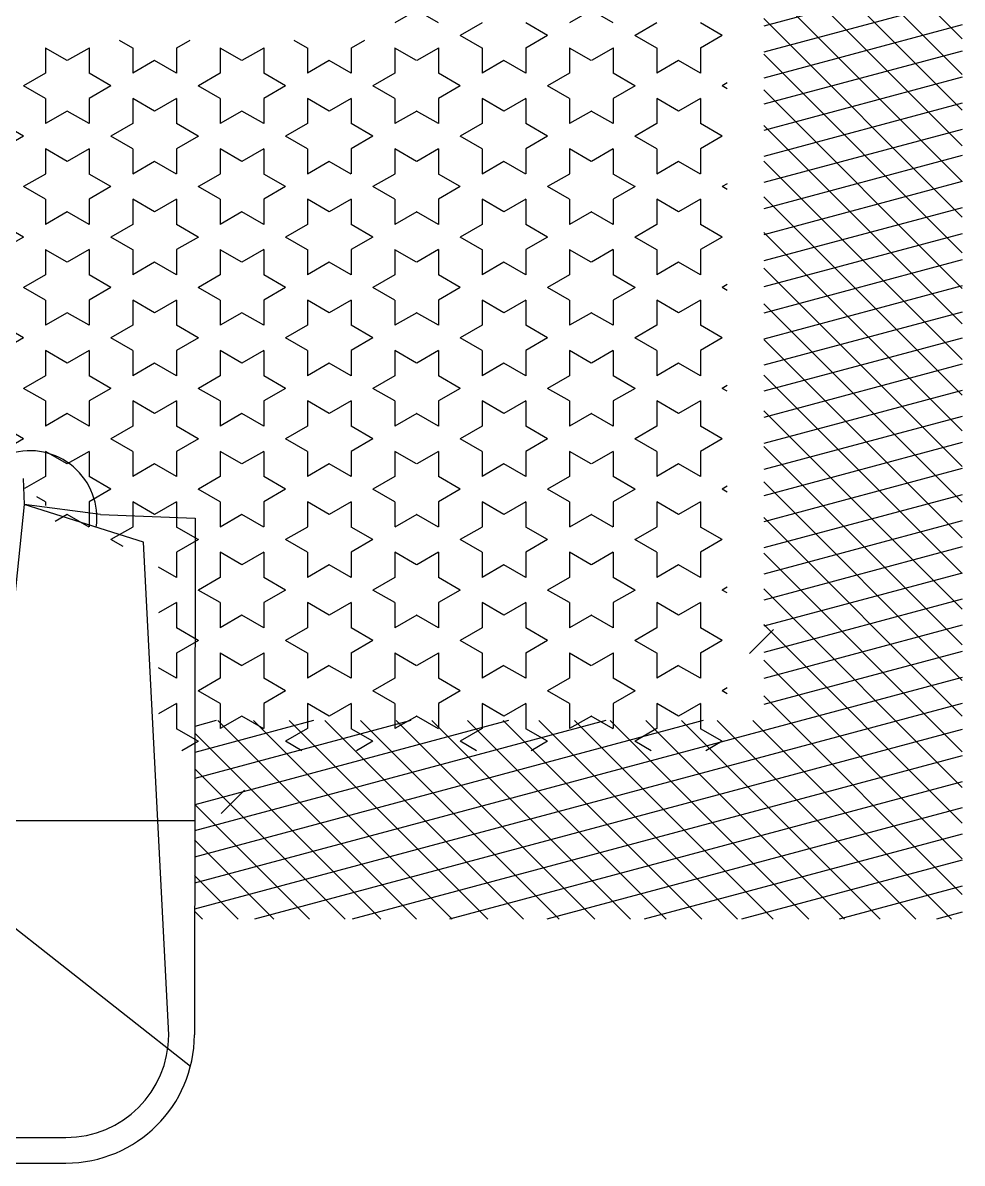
# Model space of a CAD drawing. Header units: inches. Extents: x 4.9 to 47.4, y 12.3 to 37.1.
# Drawn here: x 43.954 to 44.926, y 31.158 to 32.338 of the extents above; entities that cross this region are included whole.
import ezdxf

# ---------------------------------------------------------------- set-up
doc = ezdxf.new("R2010")
doc.units = ezdxf.units.IN
doc.header["$MEASUREMENT"] = 0
doc.layers.add('02', color=2, linetype='Continuous')

msp = doc.modelspace()

# ---------------------------------------------------------------- linework, layer by layer
at = {"layer": '02'}
for p, q in [((44.9256, 32.3217), (44.7202, 32.5271)), ((44.9256, 32.2848), (44.7202, 32.4902)), ((44.9256, 32.2479), (44.7202, 32.4533)), ((44.9256, 32.211), (44.7202, 32.4164)), ((44.9256, 32.39), (44.7202, 32.3349)), ((44.9256, 32.1741), (44.7202, 32.3795)), ((44.9256, 32.363), (44.7202, 32.3079)), ((44.3612, 32.3513), (44.3386, 32.3382)), ((44.3837, 32.3382), (44.3611, 32.3512)), ((44.5419, 32.3513), (44.5193, 32.3382)), ((44.5644, 32.3382), (44.5418, 32.3512)), ((44.4289, 32.3382), (44.4063, 32.3252)), ((44.4966, 32.3252), (44.474, 32.3382)), ((44.6097, 32.3382), (44.5871, 32.3252)), ((44.6773, 32.3252), (44.6547, 32.3382)), ((44.9256, 32.1372), (44.7202, 32.3426)), ((44.9256, 32.336), (44.7202, 32.2809)), ((44.4288, 32.3121), (44.4063, 32.3252)), ((44.4967, 32.3252), (44.4741, 32.3121)), ((44.6096, 32.3121), (44.587, 32.3252)), ((44.6774, 32.3252), (44.6548, 32.3121)), ((43.9996, 32.2991), (43.977, 32.3121)), ((43.9771, 32.3122), (43.9771, 32.2861)), ((44.0223, 32.3121), (43.9997, 32.2991)), ((44.0222, 32.3122), (44.0222, 32.2861)), ((44.0674, 32.3121), (44.0537, 32.3201)), ((44.0674, 32.3122), (44.0674, 32.2861)), ((44.1126, 32.3122), (44.1126, 32.2861)), ((44.1264, 32.3201), (44.1127, 32.3121)), ((44.1578, 32.3122), (44.1578, 32.2861)), ((44.1804, 32.2991), (44.1578, 32.3121)), ((44.203, 32.3121), (44.1804, 32.2991)), ((44.203, 32.3122), (44.203, 32.2861)), ((44.2481, 32.3121), (44.2344, 32.3201)), ((44.2481, 32.3122), (44.2481, 32.2861)), ((44.2933, 32.3122), (44.2933, 32.2861)), ((44.3071, 32.3201), (44.2934, 32.3121)), ((44.3385, 32.3122), (44.3385, 32.2861)), ((44.3611, 32.2991), (44.3385, 32.3121)), ((44.3838, 32.3121), (44.3612, 32.2991)), ((44.3837, 32.3122), (44.3837, 32.2861)), ((44.4289, 32.3122), (44.4289, 32.2861)), ((44.474, 32.3122), (44.474, 32.2861)), ((44.5192, 32.3122), (44.5192, 32.2861)), ((44.5418, 32.2991), (44.5192, 32.3121)), ((44.5645, 32.3121), (44.5419, 32.2991)), ((44.5644, 32.3122), (44.5644, 32.2861)), ((44.6096, 32.3122), (44.6096, 32.2861)), ((44.6548, 32.3122), (44.6548, 32.2861)), ((44.9256, 32.309), (44.7202, 32.2539)), ((44.9256, 32.1003), (44.7202, 32.3057)), ((44.0901, 32.2991), (44.0675, 32.2861)), ((44.1126, 32.286), (44.09, 32.2991)), ((44.2708, 32.2991), (44.2482, 32.2861)), ((44.2933, 32.286), (44.2707, 32.2991)), ((44.4515, 32.2991), (44.4289, 32.2861)), ((44.474, 32.286), (44.4514, 32.2991)), ((44.6322, 32.2991), (44.6097, 32.2861)), ((44.6547, 32.286), (44.6322, 32.2991)), ((43.9771, 32.2861), (43.9545, 32.273)), ((44.0448, 32.273), (44.0222, 32.286)), ((44.1578, 32.2861), (44.1353, 32.273)), ((44.2255, 32.273), (44.2029, 32.286)), ((44.3386, 32.2861), (44.316, 32.273)), ((44.4063, 32.273), (44.3837, 32.286)), ((44.5193, 32.2861), (44.4967, 32.273)), ((44.587, 32.273), (44.5644, 32.286)), ((44.6826, 32.276), (44.6774, 32.273)), ((44.9256, 32.282), (44.7202, 32.2269)), ((43.977, 32.2599), (43.9545, 32.273)), ((44.0449, 32.273), (44.0223, 32.26)), ((44.1578, 32.2599), (44.1352, 32.273)), ((44.2256, 32.273), (44.203, 32.26)), ((44.3385, 32.2599), (44.3159, 32.273)), ((44.4063, 32.273), (44.3838, 32.26)), ((44.5192, 32.2599), (44.4966, 32.273)), ((44.5871, 32.273), (44.5645, 32.26)), ((44.6826, 32.27), (44.6773, 32.273)), ((44.9256, 32.0634), (44.7202, 32.2688)), ((43.9771, 32.26), (43.9771, 32.2339)), ((44.0222, 32.26), (44.0222, 32.2339)), ((44.0674, 32.26), (44.0674, 32.2339)), ((44.09, 32.2469), (44.0674, 32.2599)), ((44.1127, 32.26), (44.0901, 32.2469)), ((44.1126, 32.26), (44.1126, 32.2339)), ((44.1578, 32.26), (44.1578, 32.2339)), ((44.203, 32.26), (44.203, 32.2339)), ((44.2481, 32.26), (44.2481, 32.2339)), ((44.2707, 32.2469), (44.2481, 32.2599)), ((44.2934, 32.26), (44.2708, 32.2469)), ((44.2933, 32.26), (44.2933, 32.2339)), ((44.3385, 32.26), (44.3385, 32.2339)), ((44.3837, 32.26), (44.3837, 32.2339)), ((44.4514, 32.2469), (44.4288, 32.2599)), ((44.4289, 32.26), (44.4289, 32.2339)), ((44.4741, 32.26), (44.4515, 32.2469)), ((44.474, 32.26), (44.474, 32.2339)), ((44.5192, 32.26), (44.5192, 32.2339)), ((44.5644, 32.26), (44.5644, 32.2339)), ((44.6096, 32.26), (44.6096, 32.2339)), ((44.6322, 32.2469), (44.6096, 32.2599)), ((44.6548, 32.26), (44.6322, 32.2469)), ((44.6548, 32.26), (44.6548, 32.2339)), ((44.9256, 32.255), (44.7202, 32.1999)), ((43.9997, 32.2469), (43.9771, 32.2339)), ((44.0222, 32.2339), (43.9996, 32.2469)), ((44.1804, 32.2469), (44.1578, 32.2339)), ((44.2029, 32.2339), (44.1804, 32.2469)), ((44.3612, 32.2469), (44.3386, 32.2339)), ((44.3837, 32.2339), (44.3611, 32.2469)), ((44.5419, 32.2469), (44.5193, 32.2339)), ((44.5644, 32.2339), (44.5418, 32.2469)), ((43.9545, 32.2208), (43.9319, 32.2339)), ((44.0675, 32.2339), (44.0449, 32.2208)), ((44.1352, 32.2208), (44.1126, 32.2339)), ((44.2482, 32.2339), (44.2256, 32.2208)), ((44.3159, 32.2208), (44.2933, 32.2339)), ((44.4289, 32.2339), (44.4063, 32.2208)), ((44.4966, 32.2208), (44.474, 32.2339)), ((44.6097, 32.2339), (44.5871, 32.2208)), ((44.6773, 32.2208), (44.6547, 32.2339)), ((44.9256, 32.0266), (44.7202, 32.232)), ((43.9545, 32.2208), (43.9319, 32.2078)), ((44.0674, 32.2078), (44.0448, 32.2208)), ((44.1353, 32.2208), (44.1127, 32.2078)), ((44.2481, 32.2078), (44.2255, 32.2208)), ((44.316, 32.2208), (44.2934, 32.2078)), ((44.4288, 32.2078), (44.4063, 32.2208)), ((44.4967, 32.2208), (44.4741, 32.2078)), ((44.6096, 32.2078), (44.587, 32.2208)), ((44.6774, 32.2208), (44.6548, 32.2078)), ((44.9256, 32.2279), (44.7202, 32.1729)), ((43.9996, 32.1947), (43.977, 32.2078)), ((43.9771, 32.2079), (43.9771, 32.1818)), ((44.0223, 32.2078), (43.9997, 32.1948)), ((44.0222, 32.2079), (44.0222, 32.1818)), ((44.0674, 32.2079), (44.0674, 32.1818)), ((44.1126, 32.2079), (44.1126, 32.1818)), ((44.1578, 32.2079), (44.1578, 32.1818)), ((44.1804, 32.1947), (44.1578, 32.2078)), ((44.203, 32.2078), (44.1804, 32.1948)), ((44.203, 32.2079), (44.203, 32.1818)), ((44.2481, 32.2079), (44.2481, 32.1818)), ((44.2933, 32.2079), (44.2933, 32.1818)), ((44.3385, 32.2079), (44.3385, 32.1818)), ((44.3611, 32.1947), (44.3385, 32.2078)), ((44.3838, 32.2078), (44.3612, 32.1948)), ((44.3837, 32.2079), (44.3837, 32.1818)), ((44.4289, 32.2079), (44.4289, 32.1818)), ((44.474, 32.2079), (44.474, 32.1818)), ((44.5192, 32.2079), (44.5192, 32.1818)), ((44.5418, 32.1947), (44.5192, 32.2078)), ((44.5645, 32.2078), (44.5419, 32.1948)), ((44.5644, 32.2079), (44.5644, 32.1818)), ((44.6096, 32.2079), (44.6096, 32.1818)), ((44.6548, 32.2079), (44.6548, 32.1818)), ((44.0901, 32.1948), (44.0675, 32.1817)), ((44.1126, 32.1817), (44.09, 32.1947)), ((44.2708, 32.1948), (44.2482, 32.1817)), ((44.2933, 32.1817), (44.2707, 32.1947)), ((44.4515, 32.1948), (44.4289, 32.1817)), ((44.474, 32.1817), (44.4514, 32.1947)), ((44.6322, 32.1948), (44.6097, 32.1817)), ((44.6547, 32.1817), (44.6322, 32.1947)), ((44.9256, 32.2009), (44.7202, 32.1459)), ((44.9256, 31.9897), (44.7202, 32.1951)), ((43.9771, 32.1817), (43.9545, 32.1687)), ((44.0448, 32.1687), (44.0222, 32.1817)), ((44.1578, 32.1817), (44.1353, 32.1687)), ((44.2255, 32.1687), (44.2029, 32.1817)), ((44.3386, 32.1817), (44.316, 32.1687)), ((44.4063, 32.1687), (44.3837, 32.1817)), ((44.5193, 32.1817), (44.4967, 32.1687)), ((44.587, 32.1687), (44.5644, 32.1817)), ((44.6826, 32.1716), (44.6774, 32.1687)), ((44.9256, 32.1739), (44.7202, 32.1189)), ((43.977, 32.1556), (43.9545, 32.1687)), ((44.0449, 32.1687), (44.0223, 32.1556)), ((44.1578, 32.1556), (44.1352, 32.1687)), ((44.2256, 32.1687), (44.203, 32.1556)), ((44.3385, 32.1556), (44.3159, 32.1687)), ((44.4063, 32.1687), (44.3838, 32.1556)), ((44.5192, 32.1556), (44.4966, 32.1687)), ((44.5871, 32.1687), (44.5645, 32.1556)), ((44.6826, 32.1656), (44.6773, 32.1687)), ((44.9256, 31.9528), (44.7202, 32.1582)), ((43.9771, 32.1557), (43.9771, 32.1296)), ((44.0222, 32.1557), (44.0222, 32.1296)), ((44.0674, 32.1557), (44.0674, 32.1296)), ((44.09, 32.1426), (44.0674, 32.1556)), ((44.1127, 32.1556), (44.0901, 32.1426)), ((44.1126, 32.1557), (44.1126, 32.1296)), ((44.1578, 32.1557), (44.1578, 32.1296)), ((44.203, 32.1557), (44.203, 32.1296)), ((44.2481, 32.1557), (44.2481, 32.1296)), ((44.2707, 32.1426), (44.2481, 32.1556)), ((44.2934, 32.1556), (44.2708, 32.1426)), ((44.2933, 32.1557), (44.2933, 32.1296)), ((44.3385, 32.1557), (44.3385, 32.1296)), ((44.3837, 32.1557), (44.3837, 32.1296)), ((44.4514, 32.1426), (44.4288, 32.1556)), ((44.4289, 32.1557), (44.4289, 32.1296)), ((44.4741, 32.1556), (44.4515, 32.1426)), ((44.474, 32.1557), (44.474, 32.1296)), ((44.5192, 32.1557), (44.5192, 32.1296)), ((44.5644, 32.1557), (44.5644, 32.1296)), ((44.6096, 32.1557), (44.6096, 32.1296)), ((44.6322, 32.1426), (44.6096, 32.1556)), ((44.6548, 32.1556), (44.6322, 32.1426)), ((44.6548, 32.1557), (44.6548, 32.1296)), ((44.9256, 32.1469), (44.7202, 32.0919)), ((43.9997, 32.1426), (43.9771, 32.1295)), ((44.0222, 32.1295), (43.9996, 32.1426)), ((44.1804, 32.1426), (44.1578, 32.1295)), ((44.2029, 32.1295), (44.1804, 32.1426)), ((44.3612, 32.1426), (44.3386, 32.1295)), ((44.3837, 32.1295), (44.3611, 32.1426)), ((44.5419, 32.1426), (44.5193, 32.1295)), ((44.5644, 32.1295), (44.5418, 32.1426)), ((43.9545, 32.1165), (43.9319, 32.1295)), ((44.0675, 32.1295), (44.0449, 32.1165)), ((44.1352, 32.1165), (44.1126, 32.1295)), ((44.2482, 32.1295), (44.2256, 32.1165)), ((44.3159, 32.1165), (44.2933, 32.1295)), ((44.4289, 32.1295), (44.4063, 32.1165)), ((44.4966, 32.1165), (44.474, 32.1295)), ((44.6097, 32.1295), (44.5871, 32.1165)), ((44.6773, 32.1165), (44.6547, 32.1295)), ((43.9545, 32.1165), (43.9319, 32.1035)), ((44.0674, 32.1034), (44.0448, 32.1165)), ((44.1353, 32.1165), (44.1127, 32.1035)), ((44.2481, 32.1034), (44.2255, 32.1165)), ((44.316, 32.1165), (44.2934, 32.1035)), ((44.4288, 32.1034), (44.4063, 32.1165)), ((44.4967, 32.1165), (44.4741, 32.1035)), ((44.6096, 32.1034), (44.587, 32.1165)), ((44.6774, 32.1165), (44.6548, 32.1035)), ((44.9256, 31.9159), (44.7202, 32.1213)), ((44.9256, 32.1199), (44.7202, 32.0649)), ((43.9996, 32.0904), (43.977, 32.1034)), ((43.9771, 32.1035), (43.9771, 32.0774)), ((44.0223, 32.1035), (43.9997, 32.0904)), ((44.0222, 32.1035), (44.0222, 32.0774)), ((44.0674, 32.1035), (44.0674, 32.0774)), ((44.1126, 32.1035), (44.1126, 32.0774)), ((44.1578, 32.1035), (44.1578, 32.0774)), ((44.1804, 32.0904), (44.1578, 32.1034)), ((44.203, 32.1035), (44.1804, 32.0904)), ((44.203, 32.1035), (44.203, 32.0774)), ((44.2481, 32.1035), (44.2481, 32.0774)), ((44.2933, 32.1035), (44.2933, 32.0774)), ((44.3385, 32.1035), (44.3385, 32.0774)), ((44.3611, 32.0904), (44.3385, 32.1034)), ((44.3838, 32.1035), (44.3612, 32.0904)), ((44.3837, 32.1035), (44.3837, 32.0774)), ((44.4289, 32.1035), (44.4289, 32.0774)), ((44.474, 32.1035), (44.474, 32.0774)), ((44.5192, 32.1035), (44.5192, 32.0774)), ((44.5418, 32.0904), (44.5192, 32.1034)), ((44.5645, 32.1035), (44.5419, 32.0904)), ((44.5644, 32.1035), (44.5644, 32.0774)), ((44.6096, 32.1035), (44.6096, 32.0774)), ((44.6548, 32.1035), (44.6548, 32.0774)), ((44.0901, 32.0904), (44.0675, 32.0774)), ((44.1126, 32.0774), (44.09, 32.0904)), ((44.2708, 32.0904), (44.2482, 32.0774)), ((44.2933, 32.0774), (44.2707, 32.0904)), ((44.4515, 32.0904), (44.4289, 32.0774)), ((44.474, 32.0774), (44.4514, 32.0904)), ((44.6322, 32.0904), (44.6097, 32.0774)), ((44.6547, 32.0774), (44.6322, 32.0904)), ((44.9256, 32.0929), (44.7202, 32.0379)), ((43.9771, 32.0774), (43.9545, 32.0643)), ((44.0448, 32.0643), (44.0222, 32.0774)), ((44.1578, 32.0774), (44.1353, 32.0643)), ((44.2255, 32.0643), (44.2029, 32.0774)), ((44.3386, 32.0774), (44.316, 32.0643)), ((44.4063, 32.0643), (44.3837, 32.0774)), ((44.5193, 32.0774), (44.4967, 32.0643)), ((44.587, 32.0643), (44.5644, 32.0774)), ((44.9256, 31.879), (44.7202, 32.0844)), ((43.977, 32.0513), (43.9545, 32.0643)), ((44.0449, 32.0643), (44.0223, 32.0513)), ((44.1578, 32.0513), (44.1352, 32.0643)), ((44.2256, 32.0643), (44.203, 32.0513)), ((44.3385, 32.0513), (44.3159, 32.0643)), ((44.4063, 32.0643), (44.3838, 32.0513)), ((44.5192, 32.0513), (44.4966, 32.0643)), ((44.5871, 32.0643), (44.5645, 32.0513)), ((44.6826, 32.0613), (44.6773, 32.0643)), ((44.6826, 32.0673), (44.6774, 32.0643)), ((44.9256, 32.0659), (44.7202, 32.0109)), ((43.9771, 32.0514), (43.9771, 32.0253)), ((44.0222, 32.0514), (44.0222, 32.0253)), ((44.0674, 32.0514), (44.0674, 32.0253)), ((44.09, 32.0382), (44.0674, 32.0513)), ((44.1127, 32.0513), (44.0901, 32.0383)), ((44.1126, 32.0514), (44.1126, 32.0253)), ((44.1578, 32.0514), (44.1578, 32.0253)), ((44.203, 32.0514), (44.203, 32.0253)), ((44.2481, 32.0514), (44.2481, 32.0253)), ((44.2707, 32.0382), (44.2481, 32.0513)), ((44.2934, 32.0513), (44.2708, 32.0383)), ((44.2933, 32.0514), (44.2933, 32.0253)), ((44.3385, 32.0514), (44.3385, 32.0253)), ((44.3837, 32.0514), (44.3837, 32.0253)), ((44.4514, 32.0382), (44.4288, 32.0513)), ((44.4289, 32.0514), (44.4289, 32.0253)), ((44.4741, 32.0513), (44.4515, 32.0383)), ((44.474, 32.0514), (44.474, 32.0253)), ((44.5192, 32.0514), (44.5192, 32.0253)), ((44.5644, 32.0514), (44.5644, 32.0253)), ((44.6096, 32.0514), (44.6096, 32.0253)), ((44.6322, 32.0382), (44.6096, 32.0513)), ((44.6548, 32.0513), (44.6322, 32.0383)), ((44.6548, 32.0514), (44.6548, 32.0253)), ((44.9256, 31.8421), (44.7202, 32.0475)), ((43.9997, 32.0383), (43.9771, 32.0252)), ((44.0222, 32.0252), (43.9996, 32.0382)), ((44.1804, 32.0383), (44.1578, 32.0252)), ((44.2029, 32.0252), (44.1804, 32.0382)), ((44.3612, 32.0383), (44.3386, 32.0252)), ((44.3837, 32.0252), (44.3611, 32.0382)), ((44.5419, 32.0383), (44.5193, 32.0252)), ((44.5644, 32.0252), (44.5418, 32.0382)), ((44.9256, 32.0389), (44.7202, 31.9839)), ((43.9545, 32.0121), (43.9319, 32.0252)), ((44.0675, 32.0252), (44.0449, 32.0122)), ((44.1352, 32.0121), (44.1126, 32.0252)), ((44.2482, 32.0252), (44.2256, 32.0122)), ((44.3159, 32.0121), (44.2933, 32.0252)), ((44.4289, 32.0252), (44.4063, 32.0122)), ((44.4966, 32.0121), (44.474, 32.0252)), ((44.6097, 32.0252), (44.5871, 32.0122)), ((44.6773, 32.0121), (44.6547, 32.0252)), ((43.9545, 32.0122), (43.9319, 31.9991)), ((44.0674, 31.9991), (44.0448, 32.0121)), ((44.1353, 32.0122), (44.1127, 31.9991)), ((44.2481, 31.9991), (44.2255, 32.0121)), ((44.316, 32.0122), (44.2934, 31.9991)), ((44.4288, 31.9991), (44.4063, 32.0121)), ((44.4967, 32.0122), (44.4741, 31.9991)), ((44.6096, 31.9991), (44.587, 32.0121)), ((44.6774, 32.0122), (44.6548, 31.9991)), ((44.9256, 32.0119), (44.7202, 31.9569)), ((44.9256, 31.8052), (44.7202, 32.0106)), ((43.9996, 31.9861), (43.977, 31.9991)), ((43.9771, 31.9992), (43.9771, 31.9731)), ((44.0223, 31.9991), (43.9997, 31.9861)), ((44.0222, 31.9992), (44.0222, 31.9731)), ((44.0674, 31.9992), (44.0674, 31.9731)), ((44.1126, 31.9992), (44.1126, 31.9731)), ((44.1578, 31.9992), (44.1578, 31.9731)), ((44.1804, 31.9861), (44.1578, 31.9991)), ((44.203, 31.9991), (44.1804, 31.9861)), ((44.203, 31.9992), (44.203, 31.9731)), ((44.2481, 31.9992), (44.2481, 31.9731)), ((44.2933, 31.9992), (44.2933, 31.9731)), ((44.3385, 31.9992), (44.3385, 31.9731)), ((44.3611, 31.9861), (44.3385, 31.9991)), ((44.3838, 31.9991), (44.3612, 31.9861)), ((44.3837, 31.9992), (44.3837, 31.9731)), ((44.4289, 31.9992), (44.4289, 31.9731)), ((44.474, 31.9992), (44.474, 31.9731)), ((44.5192, 31.9992), (44.5192, 31.9731)), ((44.5418, 31.9861), (44.5192, 31.9991)), ((44.5645, 31.9991), (44.5419, 31.9861)), ((44.5644, 31.9992), (44.5644, 31.9731)), ((44.6096, 31.9992), (44.6096, 31.9731)), ((44.6548, 31.9992), (44.6548, 31.9731)), ((44.0901, 31.9861), (44.0675, 31.973)), ((44.1126, 31.973), (44.09, 31.9861)), ((44.2708, 31.9861), (44.2482, 31.973)), ((44.2933, 31.973), (44.2707, 31.9861)), ((44.4515, 31.9861), (44.4289, 31.973)), ((44.474, 31.973), (44.4514, 31.9861)), ((44.6322, 31.9861), (44.6097, 31.973)), ((44.6547, 31.973), (44.6322, 31.9861)), ((44.9256, 31.9849), (44.7202, 31.9299)), ((43.9771, 31.973), (43.9545, 31.96)), ((44.0448, 31.96), (44.0222, 31.973)), ((44.1578, 31.973), (44.1353, 31.96)), ((44.2255, 31.96), (44.2029, 31.973)), ((44.3386, 31.973), (44.316, 31.96)), ((44.4063, 31.96), (44.3837, 31.973)), ((44.5193, 31.973), (44.4967, 31.96)), ((44.587, 31.96), (44.5644, 31.973)), ((44.9256, 31.7683), (44.7202, 31.9737)), ((43.977, 31.9469), (43.9545, 31.96)), ((44.0449, 31.96), (44.0223, 31.947)), ((44.1578, 31.9469), (44.1352, 31.96)), ((44.2256, 31.96), (44.203, 31.947)), ((44.3385, 31.9469), (44.3159, 31.96)), ((44.4063, 31.96), (44.3838, 31.947)), ((44.5192, 31.9469), (44.4966, 31.96)), ((44.5871, 31.96), (44.5645, 31.947)), ((44.6826, 31.957), (44.6773, 31.96)), ((44.6826, 31.963), (44.6774, 31.96)), ((44.9256, 31.9579), (44.7202, 31.9029)), ((43.9771, 31.947), (43.9771, 31.9209)), ((44.0222, 31.947), (44.0222, 31.9209)), ((44.0674, 31.947), (44.0674, 31.9209)), ((44.09, 31.9339), (44.0674, 31.9469)), ((44.1127, 31.947), (44.0901, 31.9339)), ((44.1126, 31.947), (44.1126, 31.9209)), ((44.1578, 31.947), (44.1578, 31.9209)), ((44.203, 31.947), (44.203, 31.9209)), ((44.2481, 31.947), (44.2481, 31.9209)), ((44.2707, 31.9339), (44.2481, 31.9469)), ((44.2934, 31.947), (44.2708, 31.9339)), ((44.2933, 31.947), (44.2933, 31.9209)), ((44.3385, 31.947), (44.3385, 31.9209)), ((44.3837, 31.947), (44.3837, 31.9209)), ((44.4514, 31.9339), (44.4288, 31.9469)), ((44.4289, 31.947), (44.4289, 31.9209)), ((44.4741, 31.947), (44.4515, 31.9339)), ((44.474, 31.947), (44.474, 31.9209)), ((44.5192, 31.947), (44.5192, 31.9209)), ((44.5644, 31.947), (44.5644, 31.9209)), ((44.6096, 31.947), (44.6096, 31.9209)), ((44.6322, 31.9339), (44.6096, 31.9469)), ((44.6548, 31.947), (44.6322, 31.9339)), ((44.6548, 31.947), (44.6548, 31.9209)), ((43.9997, 31.9339), (43.9771, 31.9209)), ((44.0222, 31.9208), (43.9996, 31.9339)), ((44.1804, 31.9339), (44.1578, 31.9209)), ((44.2029, 31.9208), (44.1804, 31.9339)), ((44.3612, 31.9339), (44.3386, 31.9209)), ((44.3837, 31.9208), (44.3611, 31.9339)), ((44.5419, 31.9339), (44.5193, 31.9209)), ((44.5644, 31.9208), (44.5418, 31.9339)), ((44.9256, 31.7314), (44.7202, 31.9368)), ((44.9256, 31.9309), (44.7202, 31.8759)), ((43.9545, 31.9078), (43.9319, 31.9208)), ((44.0675, 31.9209), (44.0449, 31.9078)), ((44.1352, 31.9078), (44.1126, 31.9208)), ((44.2482, 31.9209), (44.2256, 31.9078)), ((44.3159, 31.9078), (44.2933, 31.9208)), ((44.4289, 31.9209), (44.4063, 31.9078)), ((44.4966, 31.9078), (44.474, 31.9208)), ((44.6097, 31.9209), (44.5871, 31.9078)), ((44.6773, 31.9078), (44.6547, 31.9208)), ((43.9545, 31.9078), (43.9319, 31.8948)), ((44.0674, 31.8948), (44.0448, 31.9078)), ((44.1353, 31.9078), (44.1127, 31.8948)), ((44.2481, 31.8948), (44.2255, 31.9078)), ((44.316, 31.9078), (44.2934, 31.8948)), ((44.4288, 31.8948), (44.4063, 31.9078)), ((44.4967, 31.9078), (44.4741, 31.8948)), ((44.6096, 31.8948), (44.587, 31.9078)), ((44.6774, 31.9078), (44.6548, 31.8948)), ((44.9256, 31.9039), (44.7202, 31.8489)), ((44.9256, 31.6946), (44.7202, 31.8999)), ((43.9996, 31.8817), (43.977, 31.8948)), ((43.9771, 31.8948), (43.9771, 31.8688)), ((44.0223, 31.8948), (43.9997, 31.8817)), ((44.0222, 31.8948), (44.0222, 31.8688)), ((44.0674, 31.8948), (44.0674, 31.8688)), ((44.1126, 31.8948), (44.1126, 31.8688)), ((44.1578, 31.8948), (44.1578, 31.8688)), ((44.1804, 31.8817), (44.1578, 31.8948)), ((44.203, 31.8948), (44.1804, 31.8817)), ((44.203, 31.8948), (44.203, 31.8688)), ((44.2481, 31.8948), (44.2481, 31.8688)), ((44.2933, 31.8948), (44.2933, 31.8688)), ((44.3385, 31.8948), (44.3385, 31.8688)), ((44.3611, 31.8817), (44.3385, 31.8948)), ((44.3838, 31.8948), (44.3612, 31.8817)), ((44.3837, 31.8948), (44.3837, 31.8688)), ((44.4289, 31.8948), (44.4289, 31.8688)), ((44.474, 31.8948), (44.474, 31.8688)), ((44.5192, 31.8948), (44.5192, 31.8688)), ((44.5418, 31.8817), (44.5192, 31.8948)), ((44.5645, 31.8948), (44.5419, 31.8817)), ((44.5644, 31.8948), (44.5644, 31.8688)), ((44.6096, 31.8948), (44.6096, 31.8688)), ((44.6548, 31.8948), (44.6548, 31.8688)), ((44.0901, 31.8817), (44.0675, 31.8687)), ((44.1126, 31.8687), (44.09, 31.8817)), ((44.2708, 31.8817), (44.2482, 31.8687)), ((44.2933, 31.8687), (44.2707, 31.8817)), ((44.4515, 31.8817), (44.4289, 31.8687)), ((44.474, 31.8687), (44.4514, 31.8817)), ((44.6322, 31.8817), (44.6097, 31.8687)), ((44.6547, 31.8687), (44.6322, 31.8817)), ((44.9256, 31.8769), (44.7202, 31.8218)), ((43.9539, 31.8667), (43.9552, 31.8397)), ((43.9771, 31.8687), (43.9556, 31.8563)), ((44.0448, 31.8556), (44.0222, 31.8687)), ((44.1578, 31.8687), (44.1353, 31.8557)), ((44.2255, 31.8556), (44.2029, 31.8687)), ((44.3386, 31.8687), (44.316, 31.8557)), ((44.4063, 31.8556), (44.3837, 31.8687)), ((44.5193, 31.8687), (44.4967, 31.8557)), ((44.587, 31.8556), (44.5644, 31.8687)), ((44.9256, 31.6577), (44.7202, 31.8631)), ((44.0449, 31.8557), (44.0223, 31.8426)), ((44.1578, 31.8426), (44.1352, 31.8556)), ((44.2256, 31.8557), (44.203, 31.8426)), ((44.3385, 31.8426), (44.3159, 31.8556)), ((44.4063, 31.8557), (44.3838, 31.8426)), ((44.5192, 31.8426), (44.4966, 31.8556)), ((44.5871, 31.8557), (44.5645, 31.8426)), ((44.6826, 31.8526), (44.6773, 31.8556)), ((44.6826, 31.8586), (44.6774, 31.8557)), ((43.9552, 31.8397), (43.9217, 31.5159)), ((44.0339, 31.8295), (43.9552, 31.8397)), ((44.0787, 31.8009), (43.9552, 31.8397)), ((43.977, 31.8426), (43.9683, 31.8476)), ((43.9771, 31.8427), (43.9771, 31.8387)), ((44.0222, 31.8427), (44.0222, 31.8166)), ((44.0674, 31.8427), (44.0674, 31.8166)), ((44.09, 31.8295), (44.0674, 31.8426)), ((44.1127, 31.8426), (44.0901, 31.8296)), ((44.1126, 31.8427), (44.1126, 31.8166)), ((44.1578, 31.8427), (44.1578, 31.8166)), ((44.203, 31.8427), (44.203, 31.8166)), ((44.2481, 31.8427), (44.2481, 31.8166)), ((44.2707, 31.8295), (44.2481, 31.8426)), ((44.2934, 31.8426), (44.2708, 31.8296)), ((44.2933, 31.8427), (44.2933, 31.8166)), ((44.3385, 31.8427), (44.3385, 31.8166)), ((44.3837, 31.8427), (44.3837, 31.8166)), ((44.4514, 31.8295), (44.4288, 31.8426)), ((44.4289, 31.8427), (44.4289, 31.8166)), ((44.4741, 31.8426), (44.4515, 31.8296)), ((44.474, 31.8427), (44.474, 31.8166)), ((44.5192, 31.8427), (44.5192, 31.8166)), ((44.5644, 31.8427), (44.5644, 31.8166)), ((44.6096, 31.8427), (44.6096, 31.8166)), ((44.6322, 31.8295), (44.6096, 31.8426)), ((44.6548, 31.8426), (44.6322, 31.8296)), ((44.6548, 31.8427), (44.6548, 31.8166)), ((44.9256, 31.8499), (44.7202, 31.7948)), ((43.9997, 31.8296), (43.987, 31.8223)), ((44.0222, 31.8165), (43.9996, 31.8295)), ((44.0339, 31.8295), (44.1319, 31.8258)), ((44.1804, 31.8296), (44.1578, 31.8165)), ((44.2029, 31.8165), (44.1804, 31.8295)), ((44.3612, 31.8296), (44.3386, 31.8165)), ((44.3837, 31.8165), (44.3611, 31.8295)), ((44.5419, 31.8296), (44.5193, 31.8165)), ((44.5644, 31.8165), (44.5418, 31.8295)), ((44.0675, 31.8165), (44.0449, 31.8035)), ((44.1352, 31.8035), (44.1126, 31.8165)), ((44.1319, 31.8258), (44.1312, 31.2909)), ((44.2482, 31.8165), (44.2256, 31.8035)), ((44.3159, 31.8035), (44.2933, 31.8165)), ((44.4289, 31.8165), (44.4063, 31.8035)), ((44.4966, 31.8035), (44.474, 31.8165)), ((44.6097, 31.8165), (44.5871, 31.8035)), ((44.6773, 31.8035), (44.6547, 31.8165)), ((44.9256, 31.6208), (44.7202, 31.8262)), ((44.9256, 31.8229), (44.7202, 31.7678)), ((44.0575, 31.7962), (44.0448, 31.8035)), ((44.1046, 31.291), (44.0787, 31.8009)), ((44.1353, 31.8035), (44.1127, 31.7904)), ((44.2481, 31.7904), (44.2255, 31.8035)), ((44.316, 31.8035), (44.2934, 31.7904)), ((44.4288, 31.7904), (44.4063, 31.8035)), ((44.4967, 31.8035), (44.4741, 31.7904)), ((44.6096, 31.7904), (44.587, 31.8035)), ((44.6774, 31.8035), (44.6548, 31.7904)), ((44.9256, 31.7959), (44.7202, 31.7408)), ((44.1126, 31.7905), (44.1126, 31.7644)), ((44.1578, 31.7905), (44.1578, 31.7644)), ((44.1804, 31.7774), (44.1578, 31.7904)), ((44.203, 31.7904), (44.1804, 31.7774)), ((44.203, 31.7905), (44.203, 31.7644)), ((44.2481, 31.7905), (44.2481, 31.7644)), ((44.2933, 31.7905), (44.2933, 31.7644)), ((44.3385, 31.7905), (44.3385, 31.7644)), ((44.3611, 31.7774), (44.3385, 31.7904)), ((44.3838, 31.7904), (44.3612, 31.7774)), ((44.3837, 31.7905), (44.3837, 31.7644)), ((44.4289, 31.7905), (44.4289, 31.7644)), ((44.474, 31.7905), (44.474, 31.7644)), ((44.5192, 31.7905), (44.5192, 31.7644)), ((44.5418, 31.7774), (44.5192, 31.7904)), ((44.5645, 31.7904), (44.5419, 31.7774)), ((44.5644, 31.7905), (44.5644, 31.7644)), ((44.6096, 31.7905), (44.6096, 31.7644)), ((44.6548, 31.7905), (44.6548, 31.7644)), ((44.9256, 31.5839), (44.7202, 31.7893)), ((44.1126, 31.7643), (44.0942, 31.7749)), ((44.2708, 31.7774), (44.2482, 31.7644)), ((44.2933, 31.7643), (44.2707, 31.7774)), ((44.4515, 31.7774), (44.4289, 31.7644)), ((44.474, 31.7643), (44.4514, 31.7774)), ((44.6322, 31.7774), (44.6097, 31.7644)), ((44.6547, 31.7643), (44.6322, 31.7774)), ((44.9256, 31.7689), (44.7202, 31.7138)), ((44.1578, 31.7644), (44.1353, 31.7513)), ((44.2255, 31.7513), (44.2029, 31.7643)), ((44.3386, 31.7644), (44.316, 31.7513)), ((44.4063, 31.7513), (44.3837, 31.7643)), ((44.5193, 31.7644), (44.4967, 31.7513)), ((44.587, 31.7513), (44.5644, 31.7643)), ((44.1578, 31.7383), (44.1352, 31.7513)), ((44.2256, 31.7513), (44.203, 31.7383)), ((44.3385, 31.7383), (44.3159, 31.7513)), ((44.4063, 31.7513), (44.3838, 31.7383)), ((44.5192, 31.7383), (44.4966, 31.7513)), ((44.5871, 31.7513), (44.5645, 31.7383)), ((44.6826, 31.7483), (44.6773, 31.7513)), ((44.6826, 31.7543), (44.6774, 31.7513)), ((44.9256, 31.547), (44.7202, 31.7524)), ((44.1127, 31.7383), (44.0941, 31.7276)), ((44.1126, 31.7383), (44.1126, 31.7123)), ((44.1578, 31.7383), (44.1578, 31.7123)), ((44.203, 31.7383), (44.203, 31.7123)), ((44.2481, 31.7383), (44.2481, 31.7123)), ((44.2707, 31.7252), (44.2481, 31.7383)), ((44.2934, 31.7383), (44.2708, 31.7252)), ((44.2933, 31.7383), (44.2933, 31.7123)), ((44.3385, 31.7383), (44.3385, 31.7123)), ((44.3837, 31.7383), (44.3837, 31.7123)), ((44.4514, 31.7252), (44.4288, 31.7383)), ((44.4289, 31.7383), (44.4289, 31.7123)), ((44.4741, 31.7383), (44.4515, 31.7252)), ((44.474, 31.7383), (44.474, 31.7123)), ((44.5192, 31.7383), (44.5192, 31.7123)), ((44.5644, 31.7383), (44.5644, 31.7123)), ((44.6096, 31.7383), (44.6096, 31.7123)), ((44.6322, 31.7252), (44.6096, 31.7383)), ((44.6548, 31.7383), (44.6322, 31.7252)), ((44.6548, 31.7383), (44.6548, 31.7123)), ((44.9256, 31.7419), (44.7202, 31.6868)), ((44.1804, 31.7252), (44.1578, 31.7122)), ((44.2029, 31.7122), (44.1804, 31.7252)), ((44.3612, 31.7252), (44.3386, 31.7122)), ((44.3837, 31.7122), (44.3611, 31.7252)), ((44.5419, 31.7252), (44.5193, 31.7122)), ((44.5644, 31.7122), (44.5418, 31.7252)), ((44.1352, 31.6991), (44.1126, 31.7122)), ((44.2482, 31.7122), (44.2256, 31.6991)), ((44.3159, 31.6991), (44.2933, 31.7122)), ((44.4289, 31.7122), (44.4063, 31.6991)), ((44.4966, 31.6991), (44.474, 31.7122)), ((44.6097, 31.7122), (44.5871, 31.6991)), ((44.6773, 31.6991), (44.6547, 31.7122)), ((44.7304, 31.7105), (44.7056, 31.6857)), ((44.9256, 31.5101), (44.7202, 31.7155)), ((44.9256, 31.7149), (44.7202, 31.6598)), ((44.1353, 31.6991), (44.1127, 31.6861)), ((44.2481, 31.6861), (44.2255, 31.6991)), ((44.316, 31.6991), (44.2934, 31.6861)), ((44.4288, 31.6861), (44.4063, 31.6991)), ((44.4967, 31.6991), (44.4741, 31.6861)), ((44.6096, 31.6861), (44.587, 31.6991)), ((44.6774, 31.6991), (44.6548, 31.6861)), ((44.1126, 31.6862), (44.1126, 31.6601)), ((44.1578, 31.6862), (44.1578, 31.6601)), ((44.1804, 31.673), (44.1578, 31.6861)), ((44.203, 31.6861), (44.1804, 31.6731)), ((44.203, 31.6862), (44.203, 31.6601)), ((44.2481, 31.6862), (44.2481, 31.6601)), ((44.2933, 31.6862), (44.2933, 31.6601)), ((44.3385, 31.6862), (44.3385, 31.6601)), ((44.3611, 31.673), (44.3385, 31.6861)), ((44.3838, 31.6861), (44.3612, 31.6731)), ((44.3837, 31.6862), (44.3837, 31.6601)), ((44.4289, 31.6862), (44.4289, 31.6601)), ((44.474, 31.6862), (44.474, 31.6601)), ((44.5192, 31.6862), (44.5192, 31.6601)), ((44.5418, 31.673), (44.5192, 31.6861)), ((44.5645, 31.6861), (44.5419, 31.6731)), ((44.5644, 31.6862), (44.5644, 31.6601)), ((44.6096, 31.6862), (44.6096, 31.6601)), ((44.6548, 31.6862), (44.6548, 31.6601)), ((44.9256, 31.6878), (44.7202, 31.6328)), ((44.9256, 31.4732), (44.7202, 31.6786)), ((44.1126, 31.66), (44.0941, 31.6707)), ((44.2708, 31.6731), (44.2482, 31.66)), ((44.2933, 31.66), (44.2707, 31.673)), ((44.4515, 31.6731), (44.4289, 31.66)), ((44.474, 31.66), (44.4514, 31.673)), ((44.6322, 31.6731), (44.6097, 31.66)), ((44.6547, 31.66), (44.6322, 31.673)), ((44.9256, 31.6608), (44.1314, 31.448)), ((44.1578, 31.66), (44.1353, 31.647)), ((44.2255, 31.647), (44.2029, 31.66)), ((44.3386, 31.66), (44.316, 31.647)), ((44.4063, 31.647), (44.3837, 31.66)), ((44.5193, 31.66), (44.4967, 31.647)), ((44.587, 31.647), (44.5644, 31.66)), ((44.1578, 31.6339), (44.1352, 31.647)), ((44.2256, 31.647), (44.203, 31.6339)), ((44.3385, 31.6339), (44.3159, 31.647)), ((44.4063, 31.647), (44.3838, 31.6339)), ((44.5192, 31.6339), (44.4966, 31.647)), ((44.5871, 31.647), (44.5645, 31.6339)), ((44.6826, 31.6439), (44.6773, 31.647)), ((44.6826, 31.6499), (44.6774, 31.647)), ((44.9256, 31.4363), (44.7202, 31.6417)), ((44.1127, 31.6339), (44.094, 31.6232)), ((44.1126, 31.634), (44.1126, 31.6079)), ((44.9256, 31.6338), (44.1313, 31.421)), ((44.1578, 31.634), (44.1578, 31.6079)), ((44.203, 31.634), (44.203, 31.6079)), ((44.2481, 31.634), (44.2481, 31.6079)), ((44.2707, 31.6209), (44.2481, 31.6339)), ((44.2934, 31.6339), (44.2708, 31.6209)), ((44.2933, 31.634), (44.2933, 31.6079)), ((44.3385, 31.634), (44.3385, 31.6079)), ((44.3837, 31.634), (44.3837, 31.6079)), ((44.4514, 31.6209), (44.4288, 31.6339)), ((44.4289, 31.634), (44.4289, 31.6079)), ((44.4741, 31.6339), (44.4515, 31.6209)), ((44.474, 31.634), (44.474, 31.6079)), ((44.5192, 31.634), (44.5192, 31.6079)), ((44.5644, 31.634), (44.5644, 31.6079)), ((44.6096, 31.634), (44.6096, 31.6079)), ((44.6322, 31.6209), (44.6096, 31.6339)), ((44.6548, 31.6339), (44.6322, 31.6209)), ((44.6548, 31.634), (44.6548, 31.6079)), ((44.5569, 31.6161), (44.1314, 31.5021)), ((44.6577, 31.6161), (44.1314, 31.475)), ((44.4561, 31.6161), (44.1315, 31.5291)), ((44.3553, 31.6161), (44.1315, 31.5561)), ((44.1538, 31.6161), (44.1316, 31.6101)), ((44.2545, 31.6161), (44.1316, 31.5831)), ((44.361, 31.4107), (44.1556, 31.6161)), ((44.1804, 31.6209), (44.1578, 31.6079)), ((44.2029, 31.6078), (44.1804, 31.6209)), ((44.3979, 31.4107), (44.1925, 31.6161)), ((44.4348, 31.4107), (44.2294, 31.6161)), ((44.4717, 31.4107), (44.2663, 31.6161)), ((44.5086, 31.4107), (44.3032, 31.6161)), ((44.3612, 31.6209), (44.3386, 31.6079)), ((44.5455, 31.4107), (44.3401, 31.6161)), ((44.3837, 31.6078), (44.3611, 31.6209)), ((44.5823, 31.4107), (44.377, 31.6161)), ((44.6192, 31.4107), (44.4138, 31.6161)), ((44.6561, 31.4107), (44.4507, 31.6161)), ((44.693, 31.4107), (44.4876, 31.6161)), ((44.5419, 31.6209), (44.5193, 31.6079)), ((44.7299, 31.4107), (44.5245, 31.6161)), ((44.5644, 31.6078), (44.5418, 31.6209)), ((44.7668, 31.4107), (44.5614, 31.6161)), ((44.8037, 31.4107), (44.5983, 31.6161)), ((44.8406, 31.4107), (44.6352, 31.6161)), ((44.8775, 31.4107), (44.6721, 31.6161)), ((44.9144, 31.4107), (44.709, 31.6161)), ((44.1352, 31.5948), (44.1126, 31.6078)), ((44.3241, 31.4107), (44.1316, 31.6032)), ((44.9256, 31.6068), (44.1935, 31.4107)), ((44.2482, 31.6079), (44.2256, 31.5948)), ((44.3159, 31.5948), (44.2933, 31.6078)), ((44.4289, 31.6079), (44.4063, 31.5948)), ((44.4966, 31.5948), (44.474, 31.6078)), ((44.6097, 31.6079), (44.5871, 31.5948)), ((44.6773, 31.5948), (44.6547, 31.6078)), ((44.1353, 31.5948), (44.1183, 31.585)), ((44.2424, 31.585), (44.2255, 31.5948)), ((44.316, 31.5948), (44.299, 31.585)), ((44.4232, 31.585), (44.4063, 31.5948)), ((44.4967, 31.5948), (44.4798, 31.585)), ((44.6039, 31.585), (44.587, 31.5948)), ((44.6774, 31.5948), (44.6605, 31.585)), ((44.9256, 31.5798), (44.2943, 31.4107)), ((44.2872, 31.4107), (44.1315, 31.5664)), ((44.1831, 31.5443), (44.1589, 31.52)), ((44.9256, 31.5528), (44.3951, 31.4107)), ((44.2503, 31.4107), (44.1315, 31.5295)), ((44.9256, 31.5258), (44.4959, 31.4107)), ((44.1315, 31.5123), (43.9222, 31.5126)), ((44.9256, 31.4988), (44.5966, 31.4107)), ((44.2135, 31.4107), (44.1314, 31.4927)), ((44.9256, 31.4718), (44.6974, 31.4107)), ((44.1766, 31.4107), (44.1314, 31.4558)), ((44.9256, 31.4448), (44.7982, 31.4107)), ((43.9126, 31.4273), (44.1271, 31.2584)), ((44.1397, 31.4107), (44.1313, 31.419)), ((44.9256, 31.4178), (44.899, 31.4107)), ((43.4302, 31.1847), (43.9982, 31.1849)), ((43.4301, 31.1582), (43.9982, 31.1583))]:
    msp.add_line(p, q, dxfattribs=at)
for centre, radius, start, end in [((43.9608, 31.8258), 0.0696, 352.1975, 106.7018), ((43.9984, 31.2911), 0.1063, 269.9244, 359.9244), ((43.9984, 31.2911), 0.1328, 269.9244, 359.9244)]:
    msp.add_arc(centre, radius, start, end, dxfattribs=at)

doc.saveas('drawing.dxf')
